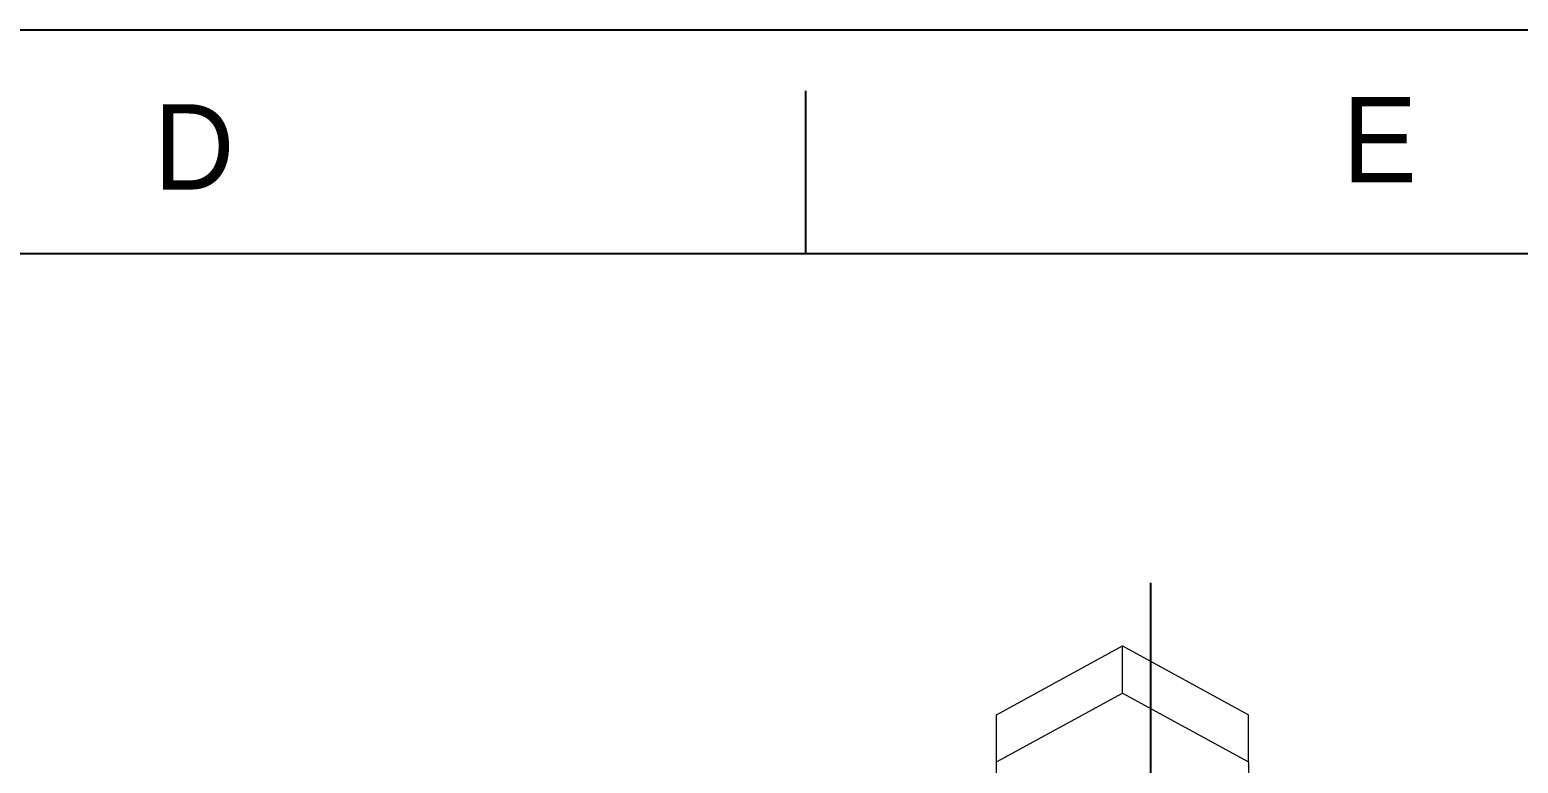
# Model space of a CAD drawing. Extents: x 16036 to 31646, y -36012 to -17126.
# Drawn here: x 16430 to 16562.9, y -17191.6 to -17126.1 of the extents above; entities that cross this region are included whole.
import ezdxf

# ---------------------------------------------------------------- set-up
doc = ezdxf.new("R2010")
doc.units = 0
doc.header["$MEASUREMENT"] = 0
doc.linetypes.add('CENTER2', pattern=[28.575, 19.05, -3.175, 3.175, -3.175])
doc.layers.get('0').update_dxf_attribs({"color": 3, "linetype": 'CONTINUOUS'})
doc.layers.add('CENTER', color=1, linetype='CENTER2')
doc.layers.add('FORM', color=7, linetype='CONTINUOUS')
doc.styles.get("Standard").update_dxf_attribs({"font": 'Gulim.ttf'})

msp = doc.modelspace()

# ---------------------------------------------------------------- linework, layer by layer
at = {"linetype": 'Continuous', "lineweight": 18}
for p, q in [((16516.3, -17187.26), (16527.55, -17181.12)), ((16527.55, -17181.12), (16538.8, -17187.26)), ((16527.55, -17185.32), (16527.55, -17181.12)), ((16516.3, -17191.47), (16527.55, -17185.32)), ((16527.55, -17185.32), (16538.8, -17191.47)), ((16516.3, -17191.47), (16516.3, -17187.26)), ((16538.8, -17191.47), (16538.8, -17187.26)), ((16516.3, -17196.6), (16516.3, -17191.47)), ((16538.8, -17191.47), (16538.8, -17196.6))]:
    msp.add_line(p, q, dxfattribs=at)
at = {"layer": 'CENTER'}
msp.add_line((16530.06, -17175.49), (16530.06, -17265.71), dxfattribs=at)
at = {"layer": 'FORM', "color": 7, "linetype": 'Continuous'}
for p, q in [((16036.1, -17126.1), (16630.1, -17126.1)), ((16499.3, -17146.1), (16499.3, -17131.57)), ((16610.1, -17146.1), (16056.1, -17146.1))]:
    msp.add_line(p, q, dxfattribs=at)

# ---------------------------------------------------------------- texts
at = {"layer": 'FORM', "char_height": 7.62, "attachment_point": 5}
for s, insert in [('E', (16550.5, -17135.92)), ('D', (16444.71, -17136.56))]:
    msp.add_mtext_dynamic_manual_height_columns(s, width=10, gutter_width=12.5, heights=[0], dxfattribs=dict(at, insert=insert))

doc.saveas('drawing.dxf')
